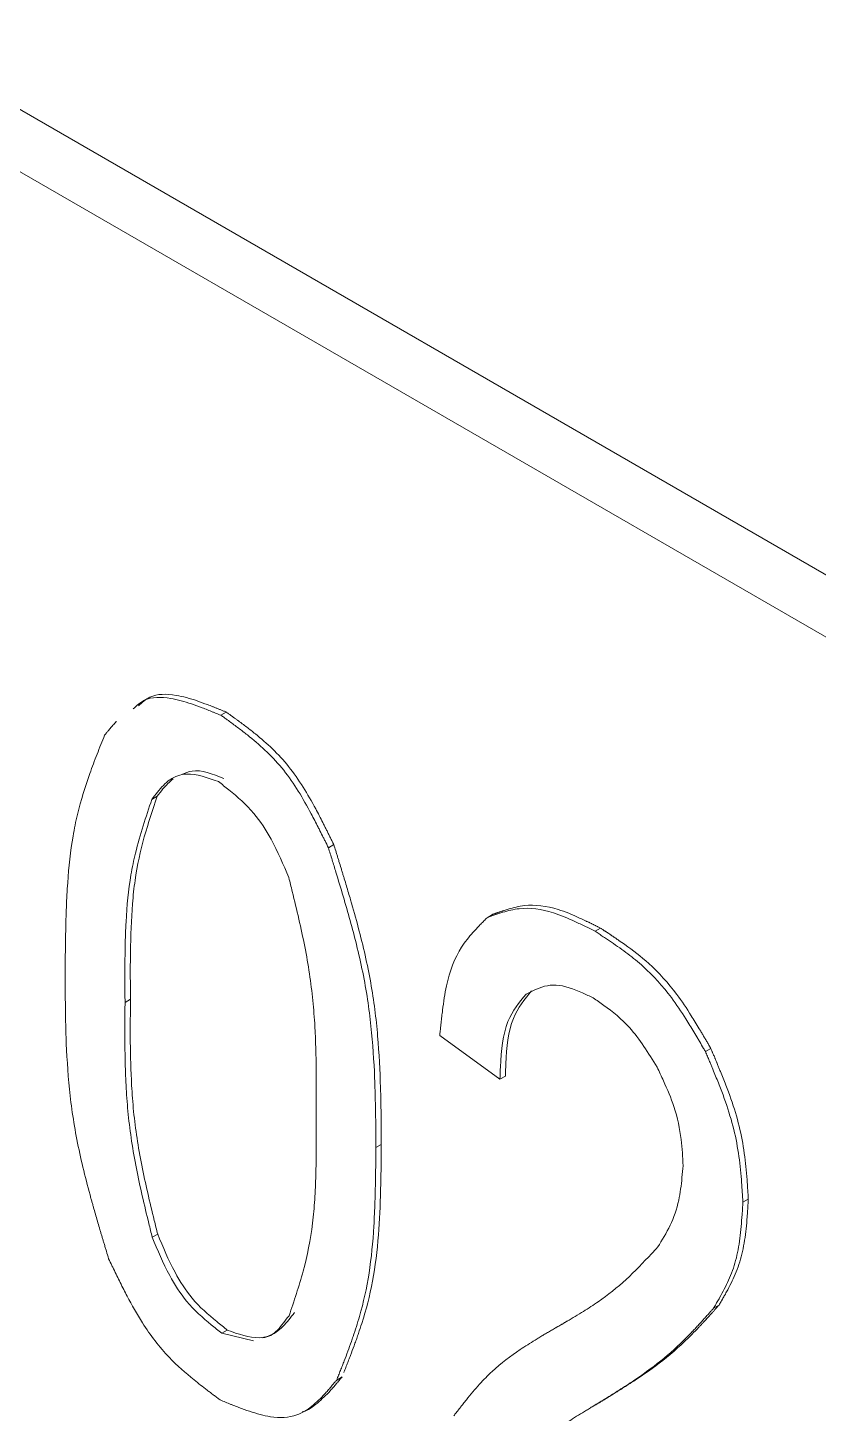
# Model space of a CAD drawing. Header units: millimetres. Extents: x -331 to 5585, y -2655 to 1513.
# Drawn here: x 4944.064 to 4945.097, y 349.839 to 351.65 of the extents above; entities that cross this region are included whole.
import ezdxf

# ---------------------------------------------------------------- set-up
doc = ezdxf.new("R2010")
doc.units = ezdxf.units.MM

msp = doc.modelspace()

# ---------------------------------------------------------------- linework, layer by layer
at = {"color": 7, "linetype": 'Continuous', "lineweight": 15}
for p, q in [((4948.6782, 348.8736), (4934.536, 357.0377)), ((4934.4653, 356.9968), (4948.6075, 348.8328)), ((4944.3169, 350.7512), (4944.3239, 350.7553)), ((4944.2266, 350.6412), (4944.2336, 350.6453)), ((4944.4572, 350.5781), (4944.4643, 350.5822)), ((4944.6646, 350.4867), (4944.6717, 350.4908)), ((4944.8058, 350.469), (4944.8128, 350.473)), ((4944.1986, 350.38), (4944.1915, 350.3759)), ((4944.6028, 350.3326), (4944.6815, 350.2758)), ((4944.95, 350.3116), (4944.9571, 350.3156)), ((4944.6815, 350.2758), (4944.6885, 350.2798)), ((4944.5194, 350.1863), (4944.5264, 350.1904)), ((4944.9989, 350.1148), (4945.006, 350.1189)), ((4944.2271, 350.069), (4944.2342, 350.0731)), ((4944.9606, 349.9764), (4944.9677, 349.9805)), ((4944.3182, 349.9436), (4944.3252, 349.9477)), ((4944.3596, 349.9338), (4944.3182, 349.9436)), ((4944.7473, 349.9467), (4944.7543, 349.9508)), ((4944.4681, 349.8825), (4944.4752, 349.8866)), ((4944.8151, 349.8555), (4944.8222, 349.8596))]:
    msp.add_line(p, q, dxfattribs=at)
for points, knots in [([(4944.3169, 350.7512), (4944.3145, 350.7522), (4944.311, 350.7536), (4944.3052, 350.7559), (4944.2994, 350.7583), (4944.2901, 350.7619), (4944.2738, 350.7678), (4944.2476, 350.7751), (4944.2194, 350.7755), (4944.2067, 350.7638), (4944.2021, 350.7595)], [0, 0, 0, 0, 0.0547008, 0.0820998, 0.1367676, 0.191456, 0.3009626, 0.5202029, 0.8242611, 1, 1, 1, 1]), ([(4944.3239, 350.7553), (4944.3228, 350.7558), (4944.3204, 350.7567), (4944.3169, 350.7582), (4944.314, 350.7593), (4944.3111, 350.7605), (4944.3082, 350.7617), (4944.3053, 350.7628), (4944.3024, 350.764), (4944.296, 350.7663), (4944.2809, 350.772), (4944.2546, 350.7791), (4944.2265, 350.7796), (4944.2138, 350.7678), (4944.2091, 350.7635)], [0, 0, 0, 0, 0.0273503, 0.0547005, 0.0820993, 0.0957745, 0.123044, 0.1504952, 0.1640896, 0.1914604, 0.3009664, 0.5202055, 0.8242621, 1, 1, 1, 1]), ([(4944.4572, 350.5781), (4944.4558, 350.5811), (4944.4536, 350.5855), (4944.4499, 350.593), (4944.4469, 350.5989), (4944.4417, 350.6093), (4944.4277, 350.6365), (4944.4067, 350.672), (4944.3774, 350.7037), (4944.3582, 350.7202), (4944.3446, 350.7308), (4944.3368, 350.7366), (4944.331, 350.741), (4944.3257, 350.7448), (4944.321, 350.7482), (4944.3183, 350.7502), (4944.3169, 350.7512)], [0, 0, 0, 0, 0.041963, 0.063063, 0.104987, 0.126009, 0.210288, 0.493216, 0.634405, 0.775082, 0.845281, 0.880393, 0.915467, 0.950536, 0.975253, 1, 1, 1, 1]), ([(4944.4643, 350.5822), (4944.4636, 350.5836), (4944.4621, 350.5866), (4944.4603, 350.5903), (4944.4584, 350.5941), (4944.457, 350.597), (4944.4551, 350.6007), (4944.4536, 350.6037), (4944.4518, 350.6074), (4944.4477, 350.6156), (4944.4338, 350.6423), (4944.413, 350.677), (4944.3844, 350.7078), (4944.3656, 350.724), (4944.3524, 350.7343), (4944.3462, 350.739), (4944.3434, 350.7411), (4944.3419, 350.7422), (4944.3405, 350.7432), (4944.3391, 350.7442), (4944.3377, 350.7453), (4944.3362, 350.7463), (4944.3348, 350.7474), (4944.3329, 350.7487), (4944.3305, 350.7505), (4944.328, 350.7524), (4944.3258, 350.7539), (4944.3246, 350.7548), (4944.3239, 350.7553)], [0, 0, 0, 0, 0.020901, 0.04196, 0.052489, 0.073625, 0.083998, 0.104978, 0.115585, 0.136644, 0.220739, 0.49703, 0.634915, 0.772235, 0.840717, 0.874958, 0.883509, 0.892122, 0.900673, 0.909191, 0.917804, 0.926321, 0.934934, 0.943452, 0.960581, 0.97771, 0.98887, 1, 1, 1, 1]), ([(4944.1803, 350.743), (4944.18, 350.7428), (4944.179, 350.7421), (4944.1771, 350.7395), (4944.1739, 350.7361), (4944.1706, 350.7322), (4944.1676, 350.7285), (4944.1658, 350.7264), (4944.1649, 350.7253)], [0, 0, 0, 0, 0.042559, 0.162136, 0.401911, 0.640634, 0.820317, 1, 1, 1, 1]), ([(4944.1649, 350.7253), (4944.1632, 350.7212), (4944.1599, 350.7129), (4944.155, 350.7004), (4944.1502, 350.6878), (4944.1409, 350.6623), (4944.1311, 350.6315), (4944.1213, 350.5838), (4944.117, 350.5429), (4944.1148, 350.5006), (4944.114, 350.4713), (4944.1136, 350.4446), (4944.1134, 350.4287), (4944.1133, 350.4207)], [0, 0, 0, 0, 0.047655, 0.095394, 0.143146, 0.190877, 0.381862, 0.477374, 0.668536, 0.763993, 0.859472, 0.92974, 1, 1, 1, 1]), ([(4944.2656, 350.6738), (4944.27, 350.6757), (4944.2853, 350.6824), (4944.3059, 350.6744), (4944.3206, 350.6687)], [0, 0, 0, 0, 0.285315, 1, 1, 1, 1]), ([(4944.2266, 350.6412), (4944.229, 350.6444), (4944.2363, 350.6539), (4944.2492, 350.6687), (4944.2755, 350.678), (4944.2991, 350.6697), (4944.3135, 350.6646)], [0, 0, 0, 0, 0.125461, 0.369472, 0.616471, 1, 1, 1, 1]), ([(4944.2336, 350.6453), (4944.2361, 350.6486), (4944.2424, 350.6571), (4944.2499, 350.6641), (4944.2546, 350.6683)], [0, 0, 0, 0, 0.382303, 1, 1, 1, 1]), ([(4944.3135, 350.6646), (4944.3181, 350.661), (4944.3339, 350.6485), (4944.3594, 350.6267), (4944.3862, 350.5852), (4944.3985, 350.556), (4944.4056, 350.539)], [0, 0, 0, 0, 0.1214168, 0.4144001, 0.6604929, 1, 1, 1, 1]), ([(4944.1915, 350.3759), (4944.1915, 350.3786), (4944.1915, 350.3868), (4944.1914, 350.3978), (4944.1914, 350.4087), (4944.1914, 350.425), (4944.1916, 350.4494), (4944.193, 350.4921), (4944.197, 350.5333), (4944.2056, 350.5743), (4944.215, 350.6069), (4944.2227, 350.6298), (4944.2266, 350.6412)], [0, 0, 0, 0, 0.028163, 0.084487, 0.112482, 0.140644, 0.253132, 0.365707, 0.590949, 0.703554, 0.851681, 1, 1, 1, 1]), ([(4944.1986, 350.38), (4944.1986, 350.3827), (4944.1986, 350.3868), (4944.1985, 350.3936), (4944.1985, 350.3991), (4944.1985, 350.4046), (4944.1984, 350.41), (4944.1984, 350.4155), (4944.1984, 350.4209), (4944.1985, 350.4291), (4944.1987, 350.4575), (4944.2, 350.4949), (4944.2054, 350.5459), (4944.216, 350.5931), (4944.2277, 350.6278), (4944.2336, 350.6453)], [0, 0, 0, 0, 0.028164, 0.042246, 0.070411, 0.084493, 0.098575, 0.126571, 0.140652, 0.154734, 0.211064, 0.436129, 0.548742, 0.773241, 1, 1, 1, 1]), ([(4944.5194, 350.1863), (4944.5193, 350.1918), (4944.5193, 350.2027), (4944.5191, 350.2164), (4944.519, 350.2301), (4944.5186, 350.2494), (4944.5175, 350.2881), (4944.5146, 350.3333), (4944.5073, 350.3914), (4944.4956, 350.4482), (4944.4799, 350.5041), (4944.4687, 350.541), (4944.4622, 350.5622), (4944.4589, 350.5728), (4944.4572, 350.5781)], [0, 0, 0, 0, 0.044567, 0.089001, 0.111286, 0.155727, 0.24478, 0.422892, 0.511956, 0.690425, 0.845021, 0.922482, 0.961228, 1, 1, 1, 1]), ([(4944.5264, 350.1904), (4944.5264, 350.1932), (4944.5264, 350.1973), (4944.5263, 350.2041), (4944.5263, 350.2096), (4944.5263, 350.2164), (4944.5262, 350.2232), (4944.5261, 350.2301), (4944.526, 350.237), (4944.5259, 350.2425), (4944.5257, 350.2521), (4944.525, 350.2811), (4944.5225, 350.3315), (4944.5139, 350.4013), (4944.5, 350.4616), (4944.488, 350.5041), (4944.4817, 350.5253), (4944.4785, 350.536), (4944.4767, 350.542), (4944.4753, 350.5466), (4944.4734, 350.5527), (4944.4716, 350.5587), (4944.4697, 350.5648), (4944.4683, 350.5694), (4944.4665, 350.5752), (4944.4652, 350.5794), (4944.4643, 350.5822)], [0, 0, 0, 0, 0.022284, 0.033426, 0.05571, 0.066719, 0.089003, 0.111289, 0.122432, 0.144719, 0.155731, 0.200316, 0.378441, 0.55675, 0.735182, 0.824117, 0.868712, 0.890883, 0.901994, 0.913106, 0.924352, 0.94648, 0.957617, 0.968755, 0.979893, 1, 1, 1, 1]), ([(4944.4056, 350.539), (4944.4071, 350.533), (4944.4145, 350.5029), (4944.4275, 350.4487), (4944.4364, 350.3898), (4944.4404, 350.3363), (4944.4413, 350.3016), (4944.4414, 350.276), (4944.4414, 350.2678), (4944.4414, 350.262), (4944.4413, 350.2562), (4944.4413, 350.2504), (4944.4413, 350.2422), (4944.4412, 350.2364), (4944.4412, 350.2318)], [0, 0, 0, 0, 0.055899, 0.280025, 0.504425, 0.616553, 0.808085, 0.85598, 0.880011, 0.892026, 0.916057, 0.939921, 0.951937, 1, 1, 1, 1]), ([(4944.8058, 350.469), (4944.8046, 350.4695), (4944.8022, 350.4707), (4944.7993, 350.4722), (4944.7964, 350.4736), (4944.794, 350.4747), (4944.7911, 350.4762), (4944.7887, 350.4773), (4944.7846, 350.4793), (4944.7723, 350.4849), (4944.7447, 350.497), (4944.7122, 350.5009), (4944.6904, 350.4954), (4944.6809, 350.4924), (4944.6774, 350.4913), (4944.674, 350.49), (4944.6706, 350.4889), (4944.6672, 350.4876), (4944.6655, 350.487), (4944.6646, 350.4867)], [0, 0, 0, 0, 0.0228, 0.0456, 0.056966, 0.079719, 0.091153, 0.113906, 0.125272, 0.170828, 0.353299, 0.662263, 0.830644, 0.872953, 0.894084, 0.91533, 0.957547, 0.978859, 1, 1, 1, 1]), ([(4944.8128, 350.473), (4944.8123, 350.4733), (4944.8111, 350.4739), (4944.8096, 350.4747), (4944.8081, 350.4753), (4944.807, 350.4759), (4944.8055, 350.4767), (4944.8043, 350.4773), (4944.8029, 350.4779), (4944.8017, 350.4786), (4944.8002, 350.4792), (4944.799, 350.4798), (4944.7979, 350.4804), (4944.7967, 350.481), (4944.7955, 350.4815), (4944.794, 350.4823), (4944.7908, 350.4837), (4944.7785, 350.4897), (4944.7511, 350.501), (4944.7189, 350.505), (4944.6973, 350.4994), (4944.6883, 350.4966), (4944.6859, 350.4958), (4944.6851, 350.4955), (4944.6842, 350.4952), (4944.6834, 350.4949), (4944.6823, 350.4946), (4944.6815, 350.4943), (4944.6804, 350.4939), (4944.6795, 350.4937), (4944.6785, 350.4932), (4944.6776, 350.4929), (4944.6766, 350.4926), (4944.6757, 350.4923), (4944.6747, 350.4918), (4944.6738, 350.4916), (4944.6728, 350.4912), (4944.6721, 350.491), (4944.6717, 350.4908)], [0, 0, 0, 0, 0.011433, 0.022799, 0.028527, 0.039892, 0.045601, 0.056966, 0.062694, 0.07406, 0.07972, 0.091153, 0.096813, 0.102522, 0.11391, 0.119619, 0.131007, 0.17656, 0.35901, 0.664451, 0.831677, 0.873769, 0.884307, 0.889576, 0.894845, 0.90533, 0.910599, 0.921031, 0.9263, 0.936785, 0.942174, 0.952606, 0.957875, 0.968307, 0.973697, 0.984128, 0.989344, 1, 1, 1, 1]), ([(4944.6646, 350.4867), (4944.664, 350.486), (4944.6619, 350.4839), (4944.6591, 350.4811), (4944.6564, 350.4783), (4944.6522, 350.474), (4944.6435, 350.4645), (4944.6255, 350.4426), (4944.6123, 350.4074), (4944.6074, 350.3739), (4944.6054, 350.3575), (4944.6046, 350.3506), (4944.604, 350.3444), (4944.6034, 350.3388), (4944.603, 350.3347), (4944.6028, 350.3326)], [0, 0, 0, 0, 0.019804, 0.059379, 0.079148, 0.098884, 0.178087, 0.336399, 0.656618, 0.828008, 0.871067, 0.914067, 0.93544, 0.967727, 1, 1, 1, 1]), ([(4944.95, 350.3116), (4944.9492, 350.313), (4944.9467, 350.3173), (4944.9433, 350.3231), (4944.9391, 350.3303), (4944.9331, 350.3403), (4944.922, 350.3584), (4944.9016, 350.3892), (4944.8753, 350.4181), (4944.8483, 350.4399), (4944.8326, 350.451), (4944.8219, 350.4583), (4944.8165, 350.4618), (4944.8111, 350.4654), (4944.8076, 350.4678), (4944.8058, 350.469)], [0, 0, 0, 0, 0.021681, 0.065089, 0.086682, 0.129962, 0.216642, 0.362751, 0.61037, 0.73664, 0.86817, 0.901148, 0.934105, 0.967062, 1, 1, 1, 1]), ([(4944.9571, 350.3156), (4944.9562, 350.3171), (4944.955, 350.3193), (4944.9529, 350.3228), (4944.9512, 350.3257), (4944.9491, 350.3293), (4944.9474, 350.3322), (4944.9457, 350.3351), (4944.944, 350.3379), (4944.9393, 350.3458), (4944.9291, 350.3625), (4944.9087, 350.3933), (4944.879, 350.4258), (4944.8525, 350.4461), (4944.8387, 350.4556), (4944.8348, 350.4584), (4944.8328, 350.4597), (4944.8311, 350.4608), (4944.8298, 350.4617), (4944.8285, 350.4626), (4944.8271, 350.4635), (4944.8258, 350.4644), (4944.8245, 350.4653), (4944.8232, 350.4663), (4944.8215, 350.4673), (4944.8202, 350.4682), (4944.8188, 350.4691), (4944.8175, 350.4699), (4944.8155, 350.4713), (4944.8138, 350.4724), (4944.8128, 350.473)], [0, 0, 0, 0, 0.021683, 0.032457, 0.054141, 0.065096, 0.086691, 0.097466, 0.108287, 0.129975, 0.216664, 0.362786, 0.610429, 0.804016, 0.852964, 0.865233, 0.877477, 0.889722, 0.895812, 0.901967, 0.914211, 0.920302, 0.926456, 0.938701, 0.944774, 0.957019, 0.963174, 0.969312, 0.981556, 1, 1, 1, 1]), ([(4944.1133, 350.4207), (4944.1133, 350.4153), (4944.1133, 350.4071), (4944.1134, 350.3935), (4944.1135, 350.3798), (4944.1137, 350.3579), (4944.1146, 350.3193), (4944.1173, 350.2742), (4944.1244, 350.2162), (4944.1342, 350.1683), (4944.1441, 350.1305), (4944.1483, 350.1153), (4944.1496, 350.1108), (4944.1521, 350.1017), (4944.1552, 350.0911), (4944.1583, 350.0804), (4944.1601, 350.0744), (4944.1615, 350.0698), (4944.1628, 350.0653), (4944.1642, 350.0606), (4944.1657, 350.0558), (4944.1676, 350.0493), (4944.1691, 350.0444), (4944.1701, 350.0411)], [0, 0, 0, 0, 0.045715, 0.068641, 0.114493, 0.160213, 0.251816, 0.435122, 0.526693, 0.710282, 0.801924, 0.813316, 0.824847, 0.836264, 0.882092, 0.904937, 0.916442, 0.927821, 0.939339, 0.950731, 0.96301, 0.975415, 1, 1, 1, 1]), ([(4944.6815, 350.2758), (4944.6816, 350.2811), (4944.6825, 350.308), (4944.6872, 350.3526), (4944.7066, 350.376), (4944.7157, 350.3868)], [0, 0, 0, 0, 0.117819, 0.591628, 1, 1, 1, 1]), ([(4944.6885, 350.2798), (4944.6887, 350.2852), (4944.6895, 350.312), (4944.6942, 350.3567), (4944.7137, 350.3801), (4944.7227, 350.3909)], [0, 0, 0, 0, 0.117819, 0.591628, 1, 1, 1, 1]), ([(4944.7157, 350.3868), (4944.7191, 350.3886), (4944.731, 350.3947), (4944.7538, 350.4024), (4944.7822, 350.3918), (4944.7986, 350.3841), (4944.8032, 350.3819)], [0, 0, 0, 0, 0.143307, 0.499735, 0.859441, 1, 1, 1, 1]), ([(4944.2271, 350.069), (4944.2256, 350.075), (4944.2182, 350.1051), (4944.2053, 350.1593), (4944.1963, 350.2182), (4944.1929, 350.2636), (4944.1916, 350.297), (4944.1913, 350.3244), (4944.1914, 350.3457), (4944.1914, 350.3586), (4944.1915, 350.3685), (4944.1915, 350.3734), (4944.1915, 350.3759)], [0, 0, 0, 0, 0.055951, 0.280339, 0.505001, 0.617257, 0.729323, 0.841444, 0.897581, 0.948873, 0.974437, 1, 1, 1, 1]), ([(4944.2342, 350.0731), (4944.2327, 350.0791), (4944.2253, 350.1092), (4944.2123, 350.1634), (4944.2033, 350.2223), (4944.1994, 350.2757), (4944.1986, 350.3079), (4944.1984, 350.3301), (4944.1984, 350.3342), (4944.1984, 350.3371), (4944.1984, 350.3394), (4944.1984, 350.3423), (4944.1984, 350.3452), (4944.1984, 350.3481), (4944.1984, 350.351), (4944.1984, 350.3539), (4944.1985, 350.3568), (4944.1985, 350.3597), (4944.1985, 350.362), (4944.1985, 350.3649), (4944.1985, 350.3678), (4944.1985, 350.3707), (4944.1986, 350.3748), (4944.1986, 350.3777), (4944.1986, 350.38)], [0, 0, 0, 0, 0.055952, 0.280344, 0.50501, 0.617267, 0.808525, 0.832418, 0.844448, 0.850296, 0.862325, 0.86834, 0.88037, 0.892232, 0.898247, 0.910277, 0.922139, 0.928154, 0.940184, 0.946199, 0.958062, 0.970092, 0.976107, 1, 1, 1, 1]), ([(4944.8032, 350.3819), (4944.8079, 350.3787), (4944.824, 350.3676), (4944.8555, 350.3423), (4944.8755, 350.3098), (4944.8868, 350.2914)], [0, 0, 0, 0, 0.151239, 0.520913, 1, 1, 1, 1]), ([(4945.006, 350.1189), (4945.0059, 350.1203), (4945.0058, 350.1224), (4945.0056, 350.1259), (4945.0054, 350.1287), (4945.0052, 350.1315), (4945.005, 350.1343), (4945.0048, 350.1372), (4945.0046, 350.1407), (4945.004, 350.1485), (4945.0024, 350.167), (4944.9986, 350.196), (4944.9898, 350.232), (4944.9791, 350.262), (4944.9713, 350.2814), (4944.9679, 350.2896), (4944.9667, 350.2926), (4944.9659, 350.2945), (4944.9653, 350.296), (4944.9647, 350.2975), (4944.9641, 350.2989), (4944.9633, 350.3008), (4944.9627, 350.3023), (4944.9619, 350.3042), (4944.9613, 350.3057), (4944.9607, 350.3071), (4944.96, 350.3086), (4944.9594, 350.3101), (4944.9587, 350.3119), (4944.958, 350.3136), (4944.9574, 350.315), (4944.9571, 350.3156)], [0, 0, 0, 0, 0.022419, 0.033765, 0.056458, 0.067805, 0.078888, 0.101591, 0.112943, 0.13539, 0.225866, 0.406913, 0.585078, 0.763293, 0.852041, 0.874239, 0.885338, 0.896473, 0.902155, 0.907608, 0.918743, 0.924197, 0.935368, 0.94105, 0.951994, 0.957711, 0.963165, 0.974336, 0.979827, 0.990027, 1, 1, 1, 1]), ([(4944.9989, 350.1148), (4944.9989, 350.1162), (4944.9986, 350.1204), (4944.9982, 350.126), (4944.9978, 350.1331), (4944.997, 350.143), (4944.9953, 350.1629), (4944.9916, 350.1919), (4944.9827, 350.2279), (4944.972, 350.258), (4944.9636, 350.2789), (4944.9593, 350.2893), (4944.9569, 350.2952), (4944.9548, 350.3002), (4944.9525, 350.3056), (4944.9508, 350.3096), (4944.95, 350.3116)], [0, 0, 0, 0, 0.0224192, 0.0678048, 0.0902345, 0.1353907, 0.2258667, 0.4069149, 0.5850806, 0.7632958, 0.8520439, 0.8964762, 0.9187459, 0.9410515, 0.9705257, 1, 1, 1, 1]), ([(4944.8868, 350.2914), (4944.8896, 350.2854), (4944.8975, 350.2684), (4944.9113, 350.2364), (4944.919, 350.1985), (4944.9202, 350.1739), (4944.9208, 350.1626)], [0, 0, 0, 0, 0.1379601, 0.3931384, 0.7235441, 1, 1, 1, 1]), ([(4944.4412, 350.2318), (4944.4412, 350.2263), (4944.4413, 350.2181), (4944.4413, 350.2072), (4944.4414, 350.1963), (4944.4413, 350.1773), (4944.441, 350.1503), (4944.4396, 350.1184), (4944.4358, 350.0752), (4944.4276, 350.0342), (4944.4156, 349.9953), (4944.4091, 349.9762), (4944.4059, 349.9666)], [0, 0, 0, 0, 0.056157, 0.08432, 0.112482, 0.168638, 0.281136, 0.393764, 0.506285, 0.751532, 0.875795, 1, 1, 1, 1]), ([(4944.4775, 349.8925), (4944.4775, 349.8926), (4944.478, 349.8938), (4944.4789, 349.896), (4944.4801, 349.8991), (4944.4813, 349.9022), (4944.4825, 349.9053), (4944.4837, 349.9085), (4944.485, 349.9116), (4944.4873, 349.9179), (4944.4901, 349.9253), (4944.4928, 349.9327), (4944.4944, 349.937), (4944.4955, 349.9402), (4944.4977, 349.9466), (4944.5053, 349.9696), (4944.5162, 350.0107), (4944.5232, 350.0701), (4944.5251, 350.1133), (4944.5256, 350.1368), (4944.5258, 350.143), (4944.5259, 350.148), (4944.526, 350.1542), (4944.5261, 350.1592), (4944.5262, 350.1654), (4944.5262, 350.1717), (4944.5263, 350.1779), (4944.5264, 350.1842), (4944.5264, 350.1879), (4944.5264, 350.1904)], [0, 0, 0, 0, 0.001558, 0.013849, 0.025991, 0.038269, 0.050547, 0.062813, 0.074942, 0.087195, 0.136135, 0.160682, 0.172863, 0.18517, 0.197328, 0.246353, 0.44246, 0.638582, 0.819048, 0.841672, 0.853056, 0.875677, 0.886913, 0.909531, 0.920914, 0.943531, 0.966148, 0.977383, 1, 1, 1, 1]), ([(4944.4681, 349.8825), (4944.4689, 349.8846), (4944.4706, 349.8888), (4944.473, 349.895), (4944.4755, 349.9013), (4944.4787, 349.9096), (4944.4827, 349.9201), (4944.4865, 349.9307), (4944.4918, 349.9458), (4944.501, 349.9743), (4944.5116, 350.0214), (4944.5163, 350.073), (4944.518, 350.1102), (4944.5185, 350.1289), (4944.5188, 350.1423), (4944.519, 350.1531), (4944.5191, 350.1649), (4944.5193, 350.1751), (4944.5193, 350.1826), (4944.5194, 350.1863)], [0, 0, 0, 0, 0.023886, 0.047771, 0.071778, 0.095627, 0.143507, 0.191356, 0.215274, 0.310998, 0.502857, 0.694577, 0.790272, 0.838081, 0.862052, 0.909845, 0.933811, 0.966906, 1, 1, 1, 1]), ([(4944.9208, 350.1626), (4944.9203, 350.1575), (4944.9189, 350.142), (4944.9155, 350.1141), (4944.9045, 350.0836), (4944.8933, 350.0655), (4944.8876, 350.0564)], [0, 0, 0, 0, 0.123476, 0.370515, 0.681119, 1, 1, 1, 1]), ([(4944.9606, 349.9764), (4944.9612, 349.9773), (4944.9622, 349.9791), (4944.9643, 349.9828), (4944.9664, 349.9864), (4944.97, 349.9929), (4944.9767, 350.005), (4944.9859, 350.0249), (4944.9933, 350.0524), (4944.9963, 350.0778), (4944.9976, 350.0949), (4944.9982, 350.1028), (4944.9984, 350.1068), (4944.9987, 350.1108), (4944.9989, 350.1134), (4944.9989, 350.1148)], [0, 0, 0, 0, 0.024293, 0.0485535, 0.0970423, 0.1214983, 0.218591, 0.4129224, 0.607419, 0.803205, 0.9016627, 0.9260386, 0.9506923, 0.9753513, 1, 1, 1, 1]), ([(4944.9677, 349.9805), (4944.968, 349.9809), (4944.9684, 349.9816), (4944.969, 349.9827), (4944.9696, 349.9836), (4944.9701, 349.9846), (4944.9706, 349.9855), (4944.9711, 349.9864), (4944.9716, 349.9873), (4944.9722, 349.9882), (4944.9727, 349.9891), (4944.9732, 349.9901), (4944.9738, 349.9909), (4944.9743, 349.9919), (4944.9748, 349.9928), (4944.9753, 349.9937), (4944.9768, 349.9963), (4944.9821, 350.0061), (4944.9908, 350.0235), (4944.9991, 350.05), (4945.0027, 350.075), (4945.0042, 350.0918), (4945.0047, 350.0996), (4945.005, 350.1028), (4945.0052, 350.1054), (4945.0053, 350.1074), (4945.0055, 350.11), (4945.0056, 350.1127), (4945.0058, 350.1152), (4945.0059, 350.1171), (4945.006, 350.1183), (4945.006, 350.1189)], [0, 0, 0, 0, 0.012292, 0.018147, 0.030439, 0.036552, 0.042441, 0.0547, 0.060814, 0.066703, 0.078962, 0.085076, 0.090931, 0.103159, 0.109305, 0.115419, 0.127355, 0.176108, 0.370205, 0.56488, 0.759272, 0.856381, 0.880768, 0.905143, 0.917043, 0.92923, 0.941413, 0.965777, 0.977959, 0.988982, 1, 1, 1, 1]), ([(4944.3182, 349.9436), (4944.3136, 349.9473), (4944.2978, 349.9598), (4944.2725, 349.9818), (4944.2462, 350.0232), (4944.2341, 350.0522), (4944.2271, 350.069)], [0, 0, 0, 0, 0.122165, 0.415125, 0.662611, 1, 1, 1, 1]), ([(4944.3252, 349.9477), (4944.3206, 349.9514), (4944.3049, 349.9639), (4944.2796, 349.9859), (4944.2532, 350.0273), (4944.2411, 350.0563), (4944.2342, 350.0731)], [0, 0, 0, 0, 0.122165, 0.415125, 0.662611, 1, 1, 1, 1]), ([(4944.8876, 350.0564), (4944.8849, 350.0534), (4944.8714, 350.0389), (4944.8469, 350.0131), (4944.8164, 349.9889), (4944.79, 349.9717), (4944.7745, 349.9624), (4944.7636, 349.9561), (4944.7582, 349.9529), (4944.7527, 349.9499), (4944.7491, 349.9478), (4944.7473, 349.9467)], [0, 0, 0, 0, 0.065105, 0.325704, 0.586491, 0.71672, 0.858416, 0.893795, 0.929242, 0.964553, 1, 1, 1, 1]), ([(4944.1701, 350.0411), (4944.1715, 350.0381), (4944.1736, 350.0337), (4944.1773, 350.0262), (4944.1809, 350.0188), (4944.1868, 350.0068), (4944.1973, 349.9861), (4944.2165, 349.9516), (4944.2463, 349.9128), (4944.2764, 349.8868), (4944.2945, 349.8726), (4944.303, 349.8661), (4944.3073, 349.8629), (4944.3116, 349.8597), (4944.3144, 349.8576), (4944.3158, 349.8565)], [0, 0, 0, 0, 0.040024, 0.059996, 0.099977, 0.139994, 0.220193, 0.380459, 0.61307, 0.804812, 0.902346, 0.926801, 0.951161, 0.975581, 1, 1, 1, 1]), ([(4944.413, 349.9707), (4944.4105, 349.9675), (4944.4032, 349.958), (4944.39, 349.9433), (4944.3634, 349.9341), (4944.3396, 349.9426), (4944.3252, 349.9477)], [0, 0, 0, 0, 0.124966, 0.369982, 0.61862, 1, 1, 1, 1]), ([(4944.8151, 349.8555), (4944.8167, 349.8565), (4944.82, 349.8586), (4944.8249, 349.8616), (4944.8314, 349.8657), (4944.8428, 349.8729), (4944.8654, 349.8877), (4944.8963, 349.9101), (4944.9202, 349.9325), (4944.9327, 349.9458), (4944.936, 349.9492), (4944.9393, 349.9528), (4944.9432, 349.957), (4944.9471, 349.9613), (4944.9509, 349.9656), (4944.9545, 349.9695), (4944.9577, 349.9731), (4944.9597, 349.9753), (4944.9606, 349.9764)], [0, 0, 0, 0, 0.030762, 0.061525, 0.092287, 0.153818, 0.276877, 0.522982, 0.761177, 0.791062, 0.805916, 0.835872, 0.865599, 0.895451, 0.925402, 0.955201, 0.977601, 1, 1, 1, 1]), ([(4944.8222, 349.8596), (4944.8238, 349.8606), (4944.8262, 349.8621), (4944.8295, 349.8641), (4944.832, 349.8657), (4944.8344, 349.8672), (4944.8369, 349.8688), (4944.8401, 349.8708), (4944.8434, 349.8729), (4944.8491, 349.8765), (4944.8661, 349.8875), (4944.8959, 349.9079), (4944.9233, 349.9328), (4944.9385, 349.9485), (4944.942, 349.9523), (4944.9428, 349.9531), (4944.9437, 349.954), (4944.9445, 349.9548), (4944.9454, 349.9558), (4944.9463, 349.9569), (4944.9486, 349.9592), (4944.9511, 349.9621), (4944.9535, 349.9646), (4944.9548, 349.966), (4944.9555, 349.9669), (4944.9564, 349.9679), (4944.9573, 349.9689), (4944.9582, 349.9699), (4944.9591, 349.9709), (4944.9599, 349.9717), (4944.9608, 349.9727), (4944.9615, 349.9736), (4944.9624, 349.9746), (4944.9631, 349.9754), (4944.9641, 349.9764), (4944.9648, 349.9772), (4944.966, 349.9787), (4944.967, 349.9797), (4944.9677, 349.9805)], [0, 0, 0, 0, 0.0307627, 0.0460622, 0.0615256, 0.076825, 0.0922884, 0.1077202, 0.1384195, 0.1538197, 0.2153262, 0.4613997, 0.7302119, 0.7976227, 0.8018695, 0.810363, 0.8144337, 0.8229272, 0.8271739, 0.8356413, 0.8439585, 0.8778019, 0.8945599, 0.8987806, 0.9072219, 0.9114426, 0.919884, 0.9283254, 0.9325461, 0.9409617, 0.9451824, 0.9536238, 0.9578445, 0.9662601, 0.9704808, 0.9789222, 0.9831172, 1, 1, 1, 1]), ([(4944.4059, 349.9666), (4944.4034, 349.9635), (4944.396, 349.9541), (4944.3863, 349.9411), (4944.3751, 349.9384), (4944.3715, 349.9376)], [0, 0, 0, 0, 0.256933, 0.760691, 1, 1, 1, 1]), ([(4944.7699, 349.9598), (4944.7698, 349.9597), (4944.769, 349.9591), (4944.7672, 349.9583), (4944.7638, 349.9562), (4944.7604, 349.9543), (4944.7569, 349.9523), (4944.7552, 349.9513), (4944.7543, 349.9508)], [0, 0, 0, 0, 0.010199, 0.170982, 0.331426, 0.665881, 0.833448, 1, 1, 1, 1]), ([(4944.7473, 349.9467), (4944.7456, 349.9457), (4944.7423, 349.9438), (4944.7373, 349.9408), (4944.7324, 349.9378), (4944.7226, 349.9318), (4944.7014, 349.9184), (4944.6766, 349.8998), (4944.654, 349.8766), (4944.6417, 349.862), (4944.6341, 349.8525), (4944.6317, 349.8494), (4944.6304, 349.8477), (4944.629, 349.8459), (4944.6276, 349.8442), (4944.6259, 349.8419), (4944.6238, 349.8394), (4944.6222, 349.8371), (4944.6211, 349.8358)], [0, 0, 0, 0, 0.034791, 0.069361, 0.10408, 0.138911, 0.277787, 0.555765, 0.694733, 0.84729, 0.885469, 0.90453, 0.914061, 0.923565, 0.942599, 0.952279, 0.971314, 1, 1, 1, 1]), ([(4944.3158, 349.8565), (4944.3182, 349.8556), (4944.3228, 349.8536), (4944.3287, 349.8512), (4944.3345, 349.8489), (4944.3426, 349.8457), (4944.3589, 349.8399), (4944.3854, 349.8322), (4944.4141, 349.8336), (4944.4362, 349.8477), (4944.448, 349.8593), (4944.4552, 349.8673), (4944.4585, 349.8711), (4944.4621, 349.8753), (4944.4652, 349.8791), (4944.4672, 349.8814), (4944.4681, 349.8825)], [0, 0, 0, 0, 0.037051, 0.074102, 0.09266, 0.129703, 0.203822, 0.35237, 0.558706, 0.706121, 0.852524, 0.870967, 0.907911, 0.944702, 0.972366, 1, 1, 1, 1]), ([(4944.4229, 349.8409), (4944.423, 349.8409), (4944.4308, 349.8424), (4944.443, 349.8523), (4944.4551, 349.8633), (4944.4613, 349.8703), (4944.463, 349.8722), (4944.4646, 349.874), (4944.4666, 349.8763), (4944.4681, 349.8782), (4944.4698, 349.8801), (4944.4714, 349.882), (4944.4733, 349.8843), (4944.4745, 349.8859), (4944.4752, 349.8866)], [0, 0, 0, 0, 0.000902, 0.334652, 0.666111, 0.707865, 0.728949, 0.770562, 0.812036, 0.853859, 0.874805, 0.916559, 0.958246, 1, 1, 1, 1]), ([(4944.7268, 349.7963), (4944.7299, 349.7987), (4944.7453, 349.8104), (4944.7675, 349.8265), (4944.7892, 349.8399), (4944.7987, 349.8456), (4944.803, 349.8482), (4944.8064, 349.8503), (4944.8099, 349.8524), (4944.8125, 349.8539), (4944.8142, 349.855), (4944.8151, 349.8555)], [0, 0, 0, 0, 0.108826, 0.544066, 0.771849, 0.828874, 0.857415, 0.914496, 0.943093, 0.971403, 1, 1, 1, 1]), ([(4944.8028, 349.8479), (4944.8041, 349.8487), (4944.8058, 349.8497), (4944.8077, 349.8509), (4944.8085, 349.8514), (4944.8094, 349.8519), (4944.8102, 349.8525), (4944.8112, 349.8529), (4944.812, 349.8535), (4944.8129, 349.854), (4944.814, 349.8546), (4944.8148, 349.8552), (4944.8157, 349.8557), (4944.8165, 349.8562), (4944.8174, 349.8567), (4944.8183, 349.8572), (4944.8191, 349.8578), (4944.82, 349.8583), (4944.8211, 349.859), (4944.8217, 349.8593), (4944.8222, 349.8596)], [0, 0, 0, 0, 0.197308, 0.264787, 0.298658, 0.331183, 0.398662, 0.431458, 0.465066, 0.531457, 0.565328, 0.632807, 0.665332, 0.699203, 0.765594, 0.799466, 0.833074, 0.899733, 0.933341, 1, 1, 1, 1])]:
    msp.add_open_spline(points, degree=3, knots=knots, dxfattribs=at)

doc.saveas('drawing.dxf')
